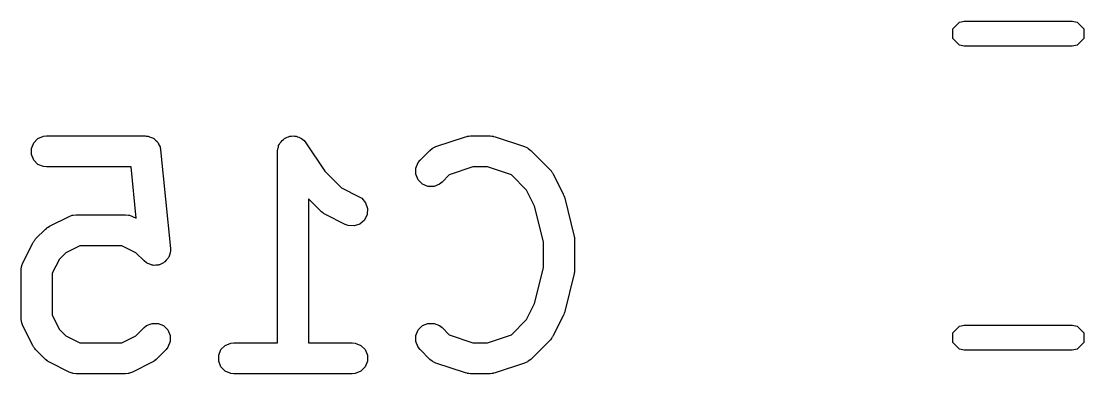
# Model space of a CAD drawing. Header units: inches. Extents: x 1.47 to 5.17, y -6.85 to -1.2.
# Drawn here: x 2.5131 to 2.7152, y -1.9126 to -1.8455 of the extents above; entities that cross this region are included whole.
import ezdxf

# ---------------------------------------------------------------- set-up
doc = ezdxf.new("R2010")
doc.units = ezdxf.units.IN
doc.header["$MEASUREMENT"] = 0
doc.layers.add('B.Silkscreen', color=31, linetype='CONTINUOUS', true_color=0xe8b2a7)

msp = doc.modelspace()

# ---------------------------------------------------------------- linework, layer by layer
at = {"layer": 'B.Silkscreen', "linetype": 'CONTINUOUS'}
for p, q in [((2.69029, -1.84693), (2.69157, -1.84565)), ((2.69029, -1.84874), (2.69029, -1.84693)), ((2.69157, -1.84565), (2.69247, -1.84547)), ((2.69247, -1.84547), (2.71304, -1.84547)), ((2.71304, -1.84547), (2.71395, -1.84565)), ((2.71395, -1.84565), (2.71522, -1.84693)), ((2.71522, -1.84693), (2.71522, -1.84874)), ((2.69157, -1.85002), (2.69029, -1.84874)), ((2.71522, -1.84874), (2.71395, -1.85002)), ((2.69247, -1.8502), (2.69157, -1.85002)), ((2.71304, -1.8502), (2.69247, -1.8502)), ((2.71395, -1.85002), (2.71304, -1.8502)), ((2.5163, -1.86781), (2.51737, -1.86737)), ((2.51737, -1.86737), (2.51794, -1.86732)), ((2.51794, -1.86732), (2.53669, -1.86732)), ((2.53669, -1.86732), (2.5369, -1.86734)), ((2.5369, -1.86734), (2.53697, -1.86733)), ((2.53697, -1.86733), (2.53704, -1.86735)), ((2.53704, -1.86735), (2.53727, -1.86737)), ((2.53727, -1.86737), (2.53766, -1.86754)), ((2.56368, -1.86754), (2.56397, -1.86748)), ((2.56397, -1.86748), (2.56423, -1.86737)), ((2.56423, -1.86737), (2.56453, -1.86737)), ((2.56453, -1.86737), (2.56481, -1.86732)), ((2.56481, -1.86732), (2.5651, -1.86737)), ((2.5651, -1.86737), (2.56539, -1.86737)), ((2.56539, -1.86737), (2.56566, -1.86748)), ((2.56566, -1.86748), (2.56594, -1.86754)), ((2.592, -1.86934), (2.59762, -1.86747)), ((2.59762, -1.86747), (2.59791, -1.8674)), ((2.59791, -1.8674), (2.59798, -1.86737)), ((2.59798, -1.86737), (2.59808, -1.86736)), ((2.59808, -1.86736), (2.59819, -1.86734)), ((2.59819, -1.86734), (2.59826, -1.86734)), ((2.59826, -1.86734), (2.59856, -1.86732)), ((2.59856, -1.86732), (2.60231, -1.86732)), ((2.60231, -1.86732), (2.6026, -1.86734)), ((2.6026, -1.86734), (2.60268, -1.86734)), ((2.60268, -1.86734), (2.60278, -1.86736)), ((2.60278, -1.86736), (2.60288, -1.86737)), ((2.60288, -1.86737), (2.60295, -1.8674)), ((2.60295, -1.8674), (2.60324, -1.86747)), ((2.60324, -1.86747), (2.60886, -1.86934)), ((2.51505, -1.86969), (2.51549, -1.86863)), ((2.51549, -1.86863), (2.5163, -1.86781)), ((2.53766, -1.86754), (2.53808, -1.86766)), ((2.53808, -1.86766), (2.53819, -1.86776)), ((2.53819, -1.86776), (2.53833, -1.86781)), ((2.53833, -1.86781), (2.53863, -1.86812)), ((2.53863, -1.86812), (2.53897, -1.86839)), ((2.53897, -1.86839), (2.53904, -1.86852)), ((2.53904, -1.86852), (2.53914, -1.86863)), ((2.53914, -1.86863), (2.53931, -1.86903)), ((2.53931, -1.86903), (2.53951, -1.86941)), ((2.53951, -1.86941), (2.53956, -1.86962)), ((2.56191, -1.86969), (2.56203, -1.86942)), ((2.56203, -1.86942), (2.56208, -1.86914)), ((2.56208, -1.86914), (2.56224, -1.8689)), ((2.56224, -1.8689), (2.56236, -1.86863)), ((2.56236, -1.86863), (2.56256, -1.86842)), ((2.56256, -1.86842), (2.56272, -1.86818)), ((2.56272, -1.86818), (2.56297, -1.86802)), ((2.56297, -1.86802), (2.56317, -1.86781)), ((2.56317, -1.86781), (2.56344, -1.8677)), ((2.56344, -1.8677), (2.56368, -1.86754)), ((2.56594, -1.86754), (2.56618, -1.8677)), ((2.56618, -1.8677), (2.56645, -1.86781)), ((2.56645, -1.86781), (2.56666, -1.86802)), ((2.56666, -1.86802), (2.5669, -1.86818)), ((2.5669, -1.86818), (2.56726, -1.86863)), ((2.56726, -1.86863), (2.56727, -1.86863)), ((2.56727, -1.86863), (2.56727, -1.86863)), ((2.56727, -1.86863), (2.56727, -1.86863)), ((2.56727, -1.86863), (2.57085, -1.87401)), ((2.59147, -1.86958), (2.592, -1.86934)), ((2.60886, -1.86934), (2.60939, -1.86958)), ((2.51505, -1.87084), (2.51505, -1.86969)), ((2.51549, -1.87191), (2.51505, -1.87084)), ((2.53956, -1.86962), (2.53959, -1.86969)), ((2.53959, -1.86969), (2.53959, -1.86976)), ((2.53959, -1.86976), (2.53963, -1.86997)), ((2.53963, -1.86997), (2.5415, -1.88872)), ((2.56186, -1.87026), (2.56191, -1.86969)), ((2.56186, -1.87027), (2.56186, -1.87026)), ((2.56186, -1.90669), (2.56186, -1.87027)), ((2.56186, -1.87027), (2.56186, -1.87027)), ((2.56186, -1.87027), (2.56186, -1.87027)), ((2.58897, -1.87193), (2.59084, -1.87006)), ((2.59084, -1.87006), (2.59129, -1.86969)), ((2.59129, -1.86969), (2.59139, -1.86965)), ((2.59139, -1.86965), (2.59147, -1.86958)), ((2.60939, -1.86958), (2.60947, -1.86965)), ((2.60947, -1.86965), (2.60957, -1.86969)), ((2.60957, -1.86969), (2.61002, -1.87006)), ((2.61002, -1.87006), (2.61377, -1.8738)), ((2.5163, -1.87272), (2.51549, -1.87191)), ((2.51737, -1.87316), (2.5163, -1.87272)), ((2.51794, -1.87322), (2.51737, -1.87316)), ((2.53402, -1.87322), (2.51794, -1.87322)), ((2.53499, -1.88299), (2.53402, -1.87322)), ((2.58816, -1.87344), (2.5886, -1.87238)), ((2.58816, -1.87459), (2.58816, -1.87344)), ((2.5886, -1.87238), (2.58897, -1.87193)), ((2.59904, -1.87322), (2.59453, -1.87472)), ((2.60183, -1.87322), (2.59904, -1.87322)), ((2.60634, -1.87472), (2.60183, -1.87322)), ((2.57085, -1.87401), (2.57406, -1.87722)), ((2.5886, -1.87566), (2.58816, -1.87459)), ((2.59453, -1.87472), (2.59315, -1.87611)), ((2.60925, -1.87764), (2.60634, -1.87472)), ((2.61377, -1.8738), (2.61395, -1.87403)), ((2.61395, -1.87403), (2.61401, -1.87408)), ((2.61401, -1.87408), (2.61407, -1.87417)), ((2.61407, -1.87417), (2.61413, -1.87425)), ((2.61413, -1.87425), (2.61416, -1.87432)), ((2.61416, -1.87432), (2.61432, -1.87457)), ((2.61432, -1.87457), (2.6162, -1.87832)), ((2.57406, -1.87722), (2.57738, -1.87888)), ((2.58942, -1.87647), (2.5886, -1.87566)), ((2.59048, -1.87691), (2.58942, -1.87647)), ((2.59163, -1.87691), (2.59048, -1.87691)), ((2.5927, -1.87647), (2.59163, -1.87691)), ((2.59315, -1.87611), (2.5927, -1.87647)), ((2.57022, -1.88173), (2.56776, -1.87927)), ((2.56776, -1.87927), (2.56776, -1.90669)), ((2.57738, -1.87888), (2.57787, -1.87918)), ((2.57787, -1.87918), (2.57862, -1.88005)), ((2.61077, -1.88067), (2.60925, -1.87764)), ((2.6162, -1.87832), (2.61621, -1.87836)), ((2.61621, -1.87836), (2.61622, -1.87838)), ((2.61622, -1.87838), (2.61631, -1.87862)), ((2.61631, -1.87862), (2.6164, -1.87886)), ((2.6164, -1.87886), (2.6164, -1.87888)), ((2.6164, -1.87888), (2.61642, -1.87893)), ((2.61642, -1.87893), (2.61829, -1.88643)), ((2.57862, -1.88005), (2.57899, -1.88115)), ((2.57899, -1.88115), (2.57891, -1.8823)), ((2.61248, -1.8875), (2.61077, -1.88067)), ((2.5185, -1.8845), (2.52225, -1.88263)), ((2.52225, -1.88263), (2.52279, -1.88242)), ((2.52279, -1.88242), (2.52289, -1.88241)), ((2.52289, -1.88241), (2.52299, -1.88237)), ((2.52299, -1.88237), (2.52357, -1.88231)), ((2.52357, -1.88231), (2.53294, -1.88231)), ((2.53294, -1.88231), (2.53352, -1.88237)), ((2.53352, -1.88237), (2.53361, -1.88241)), ((2.53361, -1.88241), (2.53372, -1.88242)), ((2.53372, -1.88242), (2.53426, -1.88263)), ((2.53426, -1.88263), (2.53499, -1.88299)), ((2.57045, -1.88192), (2.57022, -1.88173)), ((2.5705, -1.88197), (2.57045, -1.88192)), ((2.57059, -1.88203), (2.5705, -1.88197)), ((2.57067, -1.8821), (2.57059, -1.88203)), ((2.57074, -1.88213), (2.57067, -1.8821)), ((2.57099, -1.88228), (2.57074, -1.88213)), ((2.57474, -1.88416), (2.57099, -1.88228)), ((2.57839, -1.88333), (2.57752, -1.88408)), ((2.57891, -1.8823), (2.57839, -1.88333)), ((2.51585, -1.88693), (2.51773, -1.88505)), ((2.51773, -1.88505), (2.51795, -1.88487)), ((2.51795, -1.88487), (2.51801, -1.88481)), ((2.51801, -1.88481), (2.51809, -1.88475)), ((2.51809, -1.88475), (2.51818, -1.88469)), ((2.51818, -1.88469), (2.51825, -1.88466)), ((2.51825, -1.88466), (2.5185, -1.8845)), ((2.57528, -1.88436), (2.57474, -1.88416)), ((2.57643, -1.88445), (2.57528, -1.88436)), ((2.57752, -1.88408), (2.57643, -1.88445)), ((2.51343, -1.89145), (2.5153, -1.8877)), ((2.5153, -1.8877), (2.51546, -1.88745)), ((2.51546, -1.88745), (2.51549, -1.88738)), ((2.51549, -1.88738), (2.51555, -1.88729)), ((2.51555, -1.88729), (2.51561, -1.88721)), ((2.51561, -1.88721), (2.51567, -1.88715)), ((2.51567, -1.88715), (2.51585, -1.88693)), ((2.61248, -1.8924), (2.61248, -1.8875)), ((2.61829, -1.88643), (2.61831, -1.88653)), ((2.61831, -1.88653), (2.61833, -1.88657)), ((2.61833, -1.88657), (2.61835, -1.88678)), ((2.61835, -1.88678), (2.61838, -1.887)), ((2.61838, -1.887), (2.61837, -1.88704)), ((2.61837, -1.88704), (2.61838, -1.88714)), ((2.61838, -1.88714), (2.61838, -1.89277)), ((2.52157, -1.88957), (2.52037, -1.89077)), ((2.52426, -1.88822), (2.52157, -1.88957)), ((2.53224, -1.88822), (2.52426, -1.88822)), ((2.53494, -1.88957), (2.53224, -1.88822)), ((2.53648, -1.8911), (2.53494, -1.88957)), ((2.54146, -1.88959), (2.54129, -1.88999)), ((2.5415, -1.8893), (2.54146, -1.88944)), ((2.54146, -1.88944), (2.54146, -1.88959)), ((2.5415, -1.88872), (2.5415, -1.8893)), ((2.51322, -1.89199), (2.51343, -1.89145)), ((2.52037, -1.89077), (2.51902, -1.89346)), ((2.53692, -1.89147), (2.53648, -1.8911)), ((2.53706, -1.89153), (2.53692, -1.89147)), ((2.53718, -1.89162), (2.53706, -1.89153)), ((2.53759, -1.89175), (2.53718, -1.89162)), ((2.53799, -1.89191), (2.53759, -1.89175)), ((2.53981, -1.89164), (2.53943, -1.89184)), ((2.5402, -1.89147), (2.53981, -1.89164)), ((2.54031, -1.89137), (2.5402, -1.89147)), ((2.54044, -1.8913), (2.54031, -1.89137)), ((2.54071, -1.89096), (2.54044, -1.8913)), ((2.54102, -1.89066), (2.54071, -1.89096)), ((2.54108, -1.89052), (2.54102, -1.89066)), ((2.54117, -1.8904), (2.54108, -1.89052)), ((2.54129, -1.88999), (2.54117, -1.8904)), ((2.51311, -1.89277), (2.51317, -1.89219)), ((2.51311, -1.90214), (2.51311, -1.89277)), ((2.51317, -1.89219), (2.51321, -1.89209)), ((2.51321, -1.89209), (2.51322, -1.89199)), ((2.51902, -1.89346), (2.51902, -1.90144)), ((2.53814, -1.89191), (2.53799, -1.89191)), ((2.53828, -1.89196), (2.53814, -1.89191)), ((2.53871, -1.89191), (2.53828, -1.89196)), ((2.53914, -1.89191), (2.53871, -1.89191)), ((2.53928, -1.89186), (2.53914, -1.89191)), ((2.53943, -1.89184), (2.53928, -1.89186)), ((2.61077, -1.89923), (2.61248, -1.8924)), ((2.61829, -1.89348), (2.61642, -1.90098)), ((2.61831, -1.89338), (2.61829, -1.89348)), ((2.61833, -1.89334), (2.61831, -1.89338)), ((2.61835, -1.89312), (2.61833, -1.89334)), ((2.61838, -1.89291), (2.61835, -1.89312)), ((2.61838, -1.89277), (2.61837, -1.89287)), ((2.61837, -1.89287), (2.61838, -1.89291)), ((2.60925, -1.90227), (2.61077, -1.89923)), ((2.51902, -1.90144), (2.52037, -1.90414)), ((2.6162, -1.90159), (2.61432, -1.90533)), ((2.61621, -1.90154), (2.6162, -1.90159)), ((2.61622, -1.90153), (2.61621, -1.90154)), ((2.61631, -1.90128), (2.61622, -1.90153)), ((2.6164, -1.90104), (2.61631, -1.90128)), ((2.61642, -1.90098), (2.6164, -1.90102)), ((2.6164, -1.90102), (2.6164, -1.90104)), ((2.51317, -1.90272), (2.51311, -1.90214)), ((2.51321, -1.90281), (2.51317, -1.90272)), ((2.51322, -1.90292), (2.51321, -1.90281)), ((2.51343, -1.90346), (2.51322, -1.90292)), ((2.5153, -1.90721), (2.51343, -1.90346)), ((2.53494, -1.90534), (2.53648, -1.9038)), ((2.53648, -1.9038), (2.53692, -1.90343)), ((2.53692, -1.90343), (2.53799, -1.90299)), ((2.53799, -1.90299), (2.53914, -1.90299)), ((2.53914, -1.90299), (2.5402, -1.90343)), ((2.5402, -1.90343), (2.54102, -1.90425)), ((2.5886, -1.90425), (2.58942, -1.90343)), ((2.58942, -1.90343), (2.59048, -1.90299)), ((2.59048, -1.90299), (2.59163, -1.90299)), ((2.59163, -1.90299), (2.5927, -1.90343)), ((2.5927, -1.90343), (2.59315, -1.9038)), ((2.59315, -1.9038), (2.59453, -1.90518)), ((2.60634, -1.90518), (2.60925, -1.90227)), ((2.69029, -1.9048), (2.69157, -1.90353)), ((2.69157, -1.90353), (2.69247, -1.90335)), ((2.69247, -1.90335), (2.71304, -1.90335)), ((2.71304, -1.90335), (2.71395, -1.90353)), ((2.71395, -1.90353), (2.71522, -1.9048)), ((2.52037, -1.90414), (2.52157, -1.90534)), ((2.52157, -1.90534), (2.52426, -1.90669)), ((2.53224, -1.90669), (2.53494, -1.90534)), ((2.54102, -1.90425), (2.54146, -1.90531)), ((2.54146, -1.90531), (2.54146, -1.90646)), ((2.58816, -1.90531), (2.5886, -1.90425)), ((2.58816, -1.90646), (2.58816, -1.90531)), ((2.59453, -1.90518), (2.59904, -1.90669)), ((2.60183, -1.90669), (2.60634, -1.90518)), ((2.61395, -1.90588), (2.61377, -1.9061)), ((2.61401, -1.90582), (2.61395, -1.90588)), ((2.61407, -1.90574), (2.61401, -1.90582)), ((2.61413, -1.90565), (2.61407, -1.90574)), ((2.61416, -1.90558), (2.61413, -1.90565)), ((2.61432, -1.90533), (2.61416, -1.90558)), ((2.69029, -1.90661), (2.69029, -1.9048)), ((2.71522, -1.9048), (2.71522, -1.90661)), ((2.51546, -1.90746), (2.5153, -1.90721)), ((2.51549, -1.90753), (2.51546, -1.90746)), ((2.51555, -1.90761), (2.51549, -1.90753)), ((2.51561, -1.9077), (2.51555, -1.90761)), ((2.51567, -1.90775), (2.51561, -1.9077)), ((2.51585, -1.90798), (2.51567, -1.90775)), ((2.52426, -1.90669), (2.53224, -1.90669)), ((2.54102, -1.90753), (2.54065, -1.90798)), ((2.54146, -1.90646), (2.54102, -1.90753)), ((2.55111, -1.908), (2.55192, -1.90718)), ((2.55192, -1.90718), (2.55299, -1.90674)), ((2.55299, -1.90674), (2.55356, -1.90669)), ((2.55356, -1.90669), (2.56186, -1.90669)), ((2.56776, -1.90669), (2.57606, -1.90669)), ((2.57606, -1.90669), (2.57664, -1.90674)), ((2.57664, -1.90674), (2.5777, -1.90718)), ((2.5777, -1.90718), (2.57851, -1.908)), ((2.5886, -1.90753), (2.58816, -1.90646)), ((2.58897, -1.90798), (2.5886, -1.90753)), ((2.59904, -1.90669), (2.60183, -1.90669)), ((2.61377, -1.9061), (2.61002, -1.90985)), ((2.69157, -1.90789), (2.69029, -1.90661)), ((2.69247, -1.90807), (2.69157, -1.90789)), ((2.71395, -1.90789), (2.71304, -1.90807)), ((2.71522, -1.90661), (2.71395, -1.90789)), ((2.51773, -1.90985), (2.51585, -1.90798)), ((2.51795, -1.91004), (2.51773, -1.90985)), ((2.53878, -1.90985), (2.53855, -1.91004)), ((2.54065, -1.90798), (2.53878, -1.90985)), ((2.55067, -1.90906), (2.55111, -1.908)), ((2.55067, -1.91021), (2.55067, -1.90906)), ((2.57851, -1.908), (2.57896, -1.90906)), ((2.57896, -1.90906), (2.57896, -1.91021)), ((2.59084, -1.90985), (2.58897, -1.90798)), ((2.59129, -1.91022), (2.59084, -1.90985)), ((2.61002, -1.90985), (2.60957, -1.91022)), ((2.71304, -1.90807), (2.69247, -1.90807)), ((2.51801, -1.9101), (2.51795, -1.91004)), ((2.51809, -1.91015), (2.51801, -1.9101)), ((2.51818, -1.91022), (2.51809, -1.91015)), ((2.51825, -1.91025), (2.51818, -1.91022)), ((2.5185, -1.9104), (2.51825, -1.91025)), ((2.52225, -1.91228), (2.5185, -1.9104)), ((2.53801, -1.9104), (2.53426, -1.91228)), ((2.53826, -1.91025), (2.53801, -1.9104)), ((2.53833, -1.91022), (2.53826, -1.91025)), ((2.53841, -1.91015), (2.53833, -1.91022)), ((2.5385, -1.9101), (2.53841, -1.91015)), ((2.53855, -1.91004), (2.5385, -1.9101)), ((2.55111, -1.91128), (2.55067, -1.91021)), ((2.55192, -1.91209), (2.55111, -1.91128)), ((2.57851, -1.91128), (2.5777, -1.91209)), ((2.57896, -1.91021), (2.57851, -1.91128)), ((2.59139, -1.91026), (2.59129, -1.91022)), ((2.59147, -1.91033), (2.59139, -1.91026)), ((2.592, -1.91056), (2.59147, -1.91033)), ((2.59762, -1.91244), (2.592, -1.91056)), ((2.60886, -1.91056), (2.60324, -1.91244)), ((2.60939, -1.91033), (2.60886, -1.91056)), ((2.60947, -1.91026), (2.60939, -1.91033)), ((2.60957, -1.91022), (2.60947, -1.91026)), ((2.52279, -1.91249), (2.52225, -1.91228)), ((2.52289, -1.91249), (2.52279, -1.91249)), ((2.52299, -1.91253), (2.52289, -1.91249)), ((2.52357, -1.91259), (2.52299, -1.91253)), ((2.53294, -1.91259), (2.52357, -1.91259)), ((2.53352, -1.91253), (2.53294, -1.91259)), ((2.53361, -1.91249), (2.53352, -1.91253)), ((2.53372, -1.91249), (2.53361, -1.91249)), ((2.53426, -1.91228), (2.53372, -1.91249)), ((2.55299, -1.91253), (2.55192, -1.91209)), ((2.55356, -1.91259), (2.55299, -1.91253)), ((2.57606, -1.91259), (2.55356, -1.91259)), ((2.57664, -1.91253), (2.57606, -1.91259)), ((2.5777, -1.91209), (2.57664, -1.91253)), ((2.59791, -1.9125), (2.59762, -1.91244)), ((2.59798, -1.91253), (2.59791, -1.9125)), ((2.59808, -1.91254), (2.59798, -1.91253)), ((2.59819, -1.91257), (2.59808, -1.91254)), ((2.59826, -1.91256), (2.59819, -1.91257)), ((2.59856, -1.91259), (2.59826, -1.91256)), ((2.60231, -1.91259), (2.59856, -1.91259)), ((2.6026, -1.91256), (2.60231, -1.91259)), ((2.60268, -1.91257), (2.6026, -1.91256)), ((2.60278, -1.91254), (2.60268, -1.91257)), ((2.60288, -1.91253), (2.60278, -1.91254)), ((2.60295, -1.9125), (2.60288, -1.91253)), ((2.60324, -1.91244), (2.60295, -1.9125))]:
    msp.add_line(p, q, dxfattribs=at)

doc.saveas('drawing.dxf')
